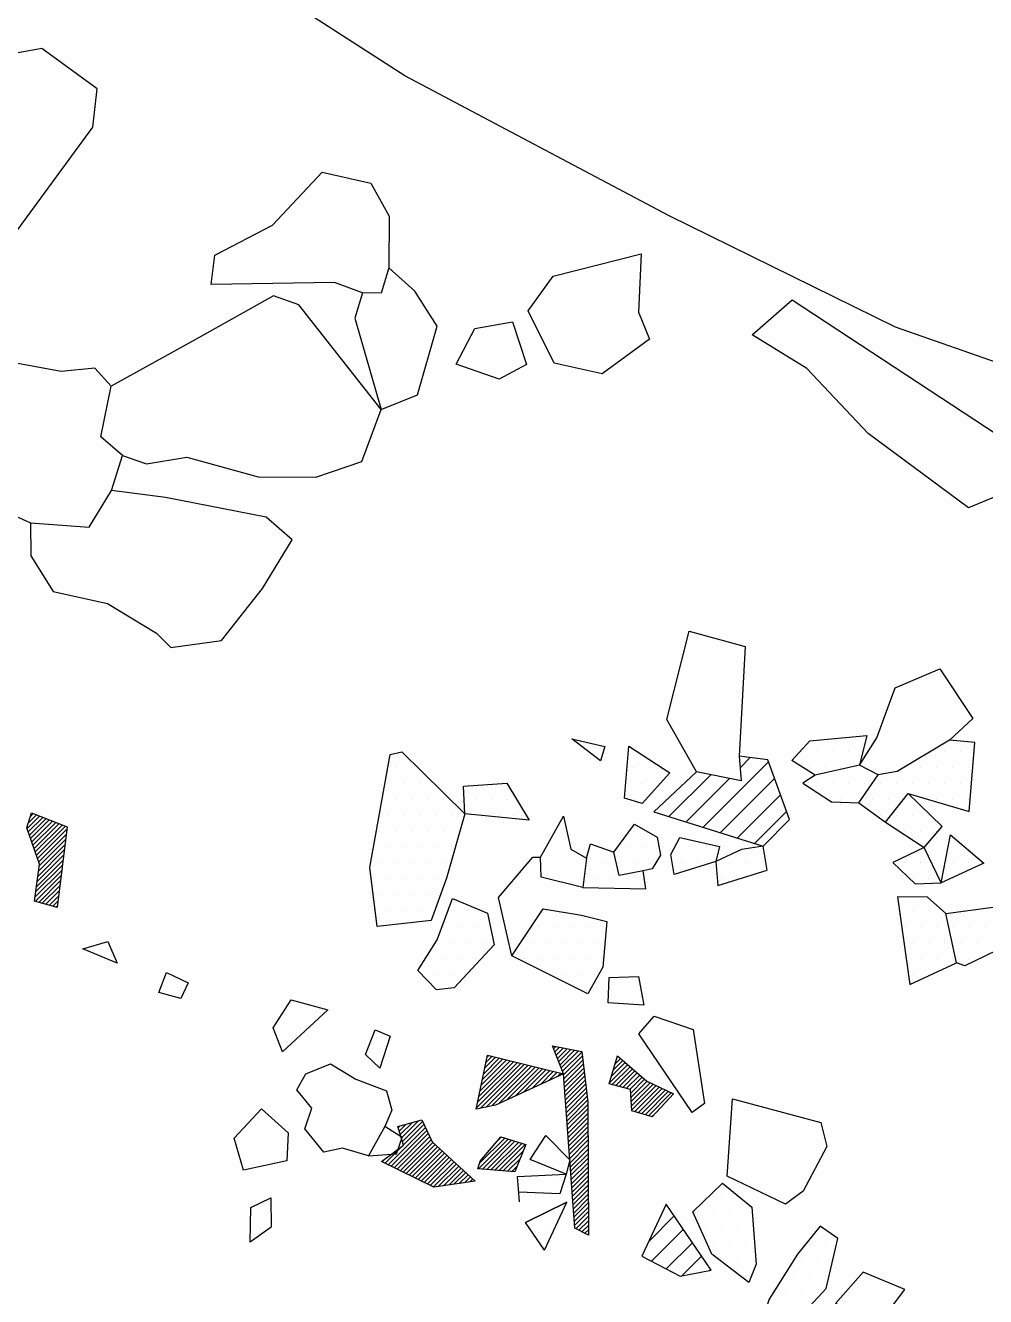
# Model space of a CAD drawing. Header units: metres. Extents: x -203 to 57, y -1987 to -1480.
# Drawn here: x -61 to 14.5, y -1660.3 to -1560.4 of the extents above; entities that cross this region are included whole.
import ezdxf

# ---------------------------------------------------------------- set-up
doc = ezdxf.new("R2010")
doc.units = ezdxf.units.M
doc.header["$LTSCALE"] = 25
doc.header["$MEASUREMENT"] = 0
doc.layers.get('0').update_dxf_attribs({"linetype": 'CONTINUOUS'})
for name, color, linetype in [('BEFUND', 1, 'CONTINUOUS'), ('FEUER', 1, 'CONTINUOUS'), ('KNOCHEN', 2, 'CONTINUOUS'), ('KNOCHENSCHRAFF', 2, 'CONTINUOUS'), ('STEINE', 4, 'CONTINUOUS'), ('STEINESCHRAFF', 4, 'CONTINUOUS')]:
    doc.layers.add(name, color=color, linetype=linetype)

# ---------------------------------------------------------------- blocks, each defined once
blk = doc.blocks.new('*X6')
at = {"color": 0}
for p, q in [((0, -1617.5), (0, -1617.5)), ((1.25, -1617.5), (1.25, -1617.5)), ((2.5, -1617.5), (2.5, -1617.5)), ((3.75, -1617.5), (3.75, -1617.5)), ((11.25, -1617.5), (11.25, -1617.5)), ((12.5, -1617.5), (12.5, -1617.5)), ((-31.875, -1618.75), (-31.875, -1618.75)), ((-30.625, -1618.75), (-30.625, -1618.75)), ((-13.125, -1618.75), (-13.125, -1618.75)), ((-11.875, -1618.75), (-11.875, -1618.75)), ((0.625, -1618.75), (0.625, -1618.75)), ((1.875, -1618.75), (1.875, -1618.75)), ((3.125, -1618.75), (3.125, -1618.75)), ((4.375, -1618.75), (4.375, -1618.75)), ((8.125, -1618.75), (8.125, -1618.75)), ((9.375, -1618.75), (9.375, -1618.75)), ((10.625, -1618.75), (10.625, -1618.75)), ((11.875, -1618.75), (11.875, -1618.75)), ((13.125, -1618.75), (13.125, -1618.75)), ((-32.5, -1620), (-32.5, -1620)), ((-31.25, -1620), (-31.25, -1620)), ((-30, -1620), (-30, -1620)), ((-13.75, -1620), (-13.75, -1620)), ((-12.5, -1620), (-12.5, -1620)), ((-11.25, -1620), (-11.25, -1620)), ((1.25, -1620), (1.25, -1620)), ((2.5, -1620), (2.5, -1620)), ((3.75, -1620), (3.75, -1620)), ((5, -1620), (5, -1620)), ((6.25, -1620), (6.25, -1620)), ((7.5, -1620), (7.5, -1620)), ((8.75, -1620), (8.75, -1620)), ((10, -1620), (10, -1620)), ((11.25, -1620), (11.25, -1620)), ((12.5, -1620), (12.5, -1620)), ((-31.875, -1621.25), (-31.875, -1621.25)), ((-30.625, -1621.25), (-30.625, -1621.25)), ((-29.375, -1621.25), (-29.375, -1621.25)), ((-28.125, -1621.25), (-28.125, -1621.25)), ((-25.625, -1621.25), (-25.625, -1621.25)), ((-24.375, -1621.25), (-24.375, -1621.25)), ((-23.125, -1621.25), (-23.125, -1621.25)), ((-13.125, -1621.25), (-13.125, -1621.25)), ((3.125, -1621.25), (3.125, -1621.25)), ((4.375, -1621.25), (4.375, -1621.25)), ((5.625, -1621.25), (5.625, -1621.25)), ((6.875, -1621.25), (6.875, -1621.25)), ((8.125, -1621.25), (8.125, -1621.25)), ((10.625, -1621.25), (10.625, -1621.25)), ((11.875, -1621.25), (11.875, -1621.25)), ((13.125, -1621.25), (13.125, -1621.25)), ((-32.5, -1622.5), (-32.5, -1622.5)), ((-31.25, -1622.5), (-31.25, -1622.5)), ((-30, -1622.5), (-30, -1622.5)), ((-28.75, -1622.5), (-28.75, -1622.5)), ((-27.5, -1622.5), (-27.5, -1622.5)), ((-25, -1622.5), (-25, -1622.5)), ((-23.75, -1622.5), (-23.75, -1622.5)), ((-22.5, -1622.5), (-22.5, -1622.5)), ((6.25, -1622.5), (6.25, -1622.5)), ((7.5, -1622.5), (7.5, -1622.5)), ((8.75, -1622.5), (8.75, -1622.5)), ((10, -1622.5), (10, -1622.5)), ((-33.125, -1623.75), (-33.125, -1623.75)), ((-31.875, -1623.75), (-31.875, -1623.75)), ((-30.625, -1623.75), (-30.625, -1623.75)), ((-29.375, -1623.75), (-29.375, -1623.75)), ((-28.125, -1623.75), (-28.125, -1623.75)), ((-26.875, -1623.75), (-26.875, -1623.75)), ((-13.125, -1623.75), (-13.125, -1623.75)), ((8.125, -1623.75), (8.125, -1623.75)), ((9.375, -1623.75), (9.375, -1623.75)), ((10.625, -1623.75), (10.625, -1623.75)), ((-32.5, -1625), (-32.5, -1625)), ((-31.25, -1625), (-31.25, -1625)), ((-30, -1625), (-30, -1625)), ((-28.75, -1625), (-28.75, -1625)), ((-27.5, -1625), (-27.5, -1625)), ((-16.25, -1625), (-16.25, -1625)), ((-13.75, -1625), (-13.75, -1625)), ((-12.5, -1625), (-12.5, -1625)), ((-11.25, -1625), (-11.25, -1625)), ((-8.75, -1625), (-8.75, -1625)), ((-7.5, -1625), (-7.5, -1625)), ((12.5, -1625), (12.5, -1625)), ((-33.125, -1626.25), (-33.125, -1626.25)), ((-31.875, -1626.25), (-31.875, -1626.25)), ((-30.625, -1626.25), (-30.625, -1626.25)), ((-29.375, -1626.25), (-29.375, -1626.25)), ((-28.125, -1626.25), (-28.125, -1626.25)), ((-16.875, -1626.25), (-16.875, -1626.25)), ((-15.625, -1626.25), (-15.625, -1626.25)), ((-14.375, -1626.25), (-14.375, -1626.25)), ((-13.125, -1626.25), (-13.125, -1626.25)), ((-11.875, -1626.25), (-11.875, -1626.25)), ((-9.375, -1626.25), (-9.375, -1626.25)), ((-8.125, -1626.25), (-8.125, -1626.25)), ((-5.625, -1626.25), (-5.625, -1626.25)), ((-4.375, -1626.25), (-4.375, -1626.25)), ((-3.125, -1626.25), (-3.125, -1626.25)), ((8.125, -1626.25), (8.125, -1626.25)), ((9.375, -1626.25), (9.375, -1626.25)), ((11.875, -1626.25), (11.875, -1626.25)), ((13.125, -1626.25), (13.125, -1626.25)), ((-33.75, -1627.5), (-33.75, -1627.5)), ((-32.5, -1627.5), (-32.5, -1627.5)), ((-31.25, -1627.5), (-31.25, -1627.5)), ((-30, -1627.5), (-30, -1627.5)), ((-28.75, -1627.5), (-28.75, -1627.5)), ((-16.25, -1627.5), (-16.25, -1627.5)), ((-15, -1627.5), (-15, -1627.5)), ((-13.75, -1627.5), (-13.75, -1627.5)), ((-12.5, -1627.5), (-12.5, -1627.5)), ((-6.25, -1627.5), (-6.25, -1627.5)), ((-5, -1627.5), (-5, -1627.5)), ((8.75, -1627.5), (8.75, -1627.5)), ((10, -1627.5), (10, -1627.5)), ((11.25, -1627.5), (11.25, -1627.5)), ((-33.125, -1628.75), (-33.125, -1628.75)), ((-31.875, -1628.75), (-31.875, -1628.75)), ((-30.625, -1628.75), (-30.625, -1628.75)), ((-29.375, -1628.75), (-29.375, -1628.75)), ((-32.5, -1630), (-32.5, -1630)), ((-31.25, -1630), (-31.25, -1630)), ((-30, -1630), (-30, -1630)), ((-27.5, -1630), (-27.5, -1630)), ((-26.25, -1630), (-26.25, -1630)), ((-20, -1630), (-20, -1630)), ((8.75, -1630), (8.75, -1630)), ((10, -1630), (10, -1630)), ((13.75, -1630), (13.75, -1630)), ((-28.125, -1631.25), (-28.125, -1631.25)), ((-26.875, -1631.25), (-26.875, -1631.25)), ((-25.625, -1631.25), (-25.625, -1631.25)), ((-20.625, -1631.25), (-20.625, -1631.25)), ((-19.375, -1631.25), (-19.375, -1631.25)), ((-18.125, -1631.25), (-18.125, -1631.25)), ((-16.875, -1631.25), (-16.875, -1631.25)), ((-15.625, -1631.25), (-15.625, -1631.25)), ((8.125, -1631.25), (8.125, -1631.25)), ((9.375, -1631.25), (9.375, -1631.25)), ((10.625, -1631.25), (10.625, -1631.25)), ((11.875, -1631.25), (11.875, -1631.25)), ((13.125, -1631.25), (13.125, -1631.25)), ((14.375, -1631.25), (14.375, -1631.25)), ((-27.5, -1632.5), (-27.5, -1632.5)), ((-26.25, -1632.5), (-26.25, -1632.5)), ((-25, -1632.5), (-25, -1632.5)), ((-21.25, -1632.5), (-21.25, -1632.5)), ((-20, -1632.5), (-20, -1632.5)), ((-18.75, -1632.5), (-18.75, -1632.5)), ((-17.5, -1632.5), (-17.5, -1632.5)), ((-16.25, -1632.5), (-16.25, -1632.5)), ((8.75, -1632.5), (8.75, -1632.5)), ((10, -1632.5), (10, -1632.5)), ((11.25, -1632.5), (11.25, -1632.5)), ((12.5, -1632.5), (12.5, -1632.5)), ((13.75, -1632.5), (13.75, -1632.5)), ((-29.375, -1633.75), (-29.375, -1633.75)), ((-28.125, -1633.75), (-28.125, -1633.75)), ((-26.875, -1633.75), (-26.875, -1633.75)), ((-25.625, -1633.75), (-25.625, -1633.75)), ((-21.875, -1633.75), (-21.875, -1633.75)), ((-20.625, -1633.75), (-20.625, -1633.75)), ((-19.375, -1633.75), (-19.375, -1633.75)), ((-18.125, -1633.75), (-18.125, -1633.75)), ((-16.875, -1633.75), (-16.875, -1633.75)), ((-15.625, -1633.75), (-15.625, -1633.75)), ((9.375, -1633.75), (9.375, -1633.75)), ((10.625, -1633.75), (10.625, -1633.75)), ((11.875, -1633.75), (11.875, -1633.75)), ((13.125, -1633.75), (13.125, -1633.75)), ((-28.75, -1635), (-28.75, -1635)), ((-27.5, -1635), (-27.5, -1635)), ((-18.75, -1635), (-18.75, -1635)), ((-17.5, -1635), (-17.5, -1635)), ((-16.25, -1635), (-16.25, -1635)), ((8.75, -1635), (8.75, -1635)), ((10, -1635), (10, -1635)), ((-16.875, -1636.25), (-16.875, -1636.25)), ((-20.625, -1648.75), (-20.625, -1648.75)), ((-19.375, -1648.75), (-19.375, -1648.75)), ((-20, -1650), (-20, -1650)), ((-18.75, -1650), (-18.75, -1650)), ((-21.875, -1651.25), (-21.875, -1651.25)), ((-20.625, -1651.25), (-20.625, -1651.25)), ((-19.375, -1651.25), (-19.375, -1651.25)), ((-6.25, -1652.5), (-6.25, -1652.5)), ((-5, -1652.5), (-5, -1652.5)), ((-19.375, -1653.75), (-19.375, -1653.75)), ((-8.125, -1653.75), (-8.125, -1653.75)), ((-6.875, -1653.75), (-6.875, -1653.75)), ((-5.625, -1653.75), (-5.625, -1653.75)), ((-4.375, -1653.75), (-4.375, -1653.75)), ((-21.25, -1655), (-21.25, -1655)), ((-20, -1655), (-20, -1655)), ((-7.5, -1655), (-7.5, -1655)), ((-6.25, -1655), (-6.25, -1655)), ((-5, -1655), (-5, -1655)), ((-6.875, -1656.25), (-6.875, -1656.25)), ((-5.625, -1656.25), (-5.625, -1656.25)), ((-4.375, -1656.25), (-4.375, -1656.25)), ((0.625, -1656.25), (0.625, -1656.25)), ((1.875, -1656.25), (1.875, -1656.25)), ((-6.25, -1657.5), (-6.25, -1657.5)), ((-5, -1657.5), (-5, -1657.5)), ((-3.75, -1657.5), (-3.75, -1657.5)), ((0, -1657.5), (0, -1657.5)), ((1.25, -1657.5), (1.25, -1657.5)), ((-4.375, -1658.75), (-4.375, -1658.75)), ((-0.625, -1658.75), (-0.625, -1658.75)), ((0.625, -1658.75), (0.625, -1658.75)), ((1.875, -1658.75), (1.875, -1658.75)), ((-1.25, -1660), (-1.25, -1660)), ((0, -1660), (0, -1660)), ((1.25, -1660), (1.25, -1660))]:
    blk.add_line(p, q, dxfattribs=at)
blk = doc.blocks.new('*X30')
at = {"color": 0}
for p, q in [((-19.466, -1640.862), (-19.291, -1640.687)), ((-19.365, -1641.114), (-18.995, -1640.744)), ((-19.264, -1641.367), (-18.699, -1640.802)), ((-19.162, -1641.619), (-18.403, -1640.86)), ((-25.341, -1644.616), (-22.599, -1641.873)), ((-25.246, -1644.167), (-22.883, -1641.804)), ((-25.151, -1643.719), (-23.168, -1641.735)), ((-25.056, -1643.27), (-23.452, -1641.666)), ((-24.961, -1642.822), (-23.737, -1641.597)), ((-24.867, -1642.373), (-24.021, -1641.528)), ((-24.772, -1641.925), (-24.306, -1641.459)), ((-24.677, -1641.476), (-24.59, -1641.39)), ((-19.061, -1641.871), (-18.107, -1640.917)), ((-18.96, -1642.124), (-17.811, -1640.975)), ((-18.859, -1642.376), (-17.515, -1641.033)), ((-18.758, -1642.628), (-17.254, -1641.125)), ((-18.674, -1642.898), (-17.216, -1641.44)), ((-18.65, -1643.228), (-17.178, -1641.756)), ((-14.784, -1642.543), (-14.029, -1641.789)), ((-14.634, -1642.041), (-14.219, -1641.625)), ((-14.485, -1641.538), (-14.409, -1641.462)), ((-25.531, -1645.513), (-22.03, -1642.011)), ((-25.436, -1645.064), (-22.314, -1641.942)), ((-25.207, -1645.542), (-21.745, -1642.08)), ((-24.762, -1645.451), (-21.461, -1642.149)), ((-24.317, -1645.36), (-21.176, -1642.218)), ((-23.8, -1645.196), (-20.891, -1642.287)), ((-23.141, -1644.891), (-20.607, -1642.356)), ((-22.483, -1644.586), (-20.322, -1642.425)), ((-21.824, -1644.281), (-20.038, -1642.494)), ((-21.166, -1643.976), (-19.753, -1642.563)), ((-20.507, -1643.671), (-19.469, -1642.632)), ((-19.848, -1643.366), (-19.184, -1642.701)), ((-19.19, -1643.061), (-18.9, -1642.77)), ((-18.626, -1643.557), (-17.14, -1642.072)), ((-18.602, -1643.887), (-17.102, -1642.387)), ((-18.578, -1644.217), (-17.064, -1642.703)), ((-15.082, -1643.549), (-13.648, -1642.115)), ((-14.933, -1643.046), (-13.838, -1641.952)), ((-14.866, -1643.686), (-13.458, -1642.278)), ((-14.587, -1643.761), (-13.268, -1642.442)), ((-14.308, -1643.835), (-13.077, -1642.605)), ((-14.029, -1643.91), (-12.887, -1642.768)), ((-18.555, -1644.547), (-17.026, -1643.018)), ((-18.531, -1644.876), (-16.988, -1643.334)), ((-18.507, -1645.206), (-16.95, -1643.649)), ((-13.75, -1643.985), (-12.697, -1642.931)), ((-13.471, -1644.059), (-12.506, -1643.095)), ((-13.401, -1644.342), (-12.316, -1643.258)), ((-13.379, -1644.674), (-12.121, -1643.416)), ((-13.357, -1645.006), (-11.882, -1643.531)), ((-13.335, -1645.338), (-11.643, -1643.646)), ((-13.314, -1645.67), (-11.405, -1643.761)), ((-18.483, -1645.536), (-16.912, -1643.965)), ((-18.459, -1645.866), (-16.874, -1644.28)), ((-18.436, -1646.195), (-16.836, -1644.596)), ((-13.105, -1645.814), (-11.166, -1643.876)), ((-12.829, -1645.893), (-10.928, -1643.991)), ((-12.554, -1645.971), (-10.689, -1644.106)), ((-12.279, -1646.049), (-10.45, -1644.221)), ((-12.004, -1646.128), (-10.212, -1644.336)), ((-18.412, -1646.525), (-16.798, -1644.912)), ((-18.388, -1646.855), (-16.779, -1645.246)), ((-18.364, -1647.185), (-16.778, -1645.598)), ((-31.601, -1647.34), (-31.046, -1646.785)), ((-31.517, -1647.609), (-30.557, -1646.65)), ((-31.432, -1647.878), (-30.069, -1646.516)), ((-31.347, -1648.147), (-29.774, -1646.574)), ((-31.262, -1648.415), (-29.66, -1646.814)), ((-18.34, -1647.514), (-16.776, -1645.95)), ((-18.317, -1647.844), (-16.774, -1646.302)), ((-18.293, -1648.174), (-16.772, -1646.654)), ((-11.729, -1646.206), (-11.64, -1646.117)), ((-32.474, -1649.981), (-29.546, -1647.053)), ((-32.237, -1650.098), (-29.432, -1647.292)), ((-32.001, -1650.215), (-29.318, -1647.532)), ((-31.764, -1650.332), (-29.204, -1647.771)), ((-31.686, -1647.072), (-31.534, -1646.919)), ((-23.783, -1648.007), (-23.58, -1647.804)), ((-18.269, -1648.504), (-16.771, -1647.005)), ((-18.245, -1648.833), (-16.769, -1647.357)), ((-18.221, -1649.163), (-16.767, -1647.709)), ((-32.711, -1649.864), (-31.415, -1648.568)), ((-31.527, -1650.448), (-29.09, -1648.011)), ((-31.291, -1650.565), (-28.955, -1648.23)), ((-31.054, -1650.682), (-28.771, -1648.399)), ((-30.817, -1650.799), (-28.586, -1648.568)), ((-30.581, -1650.916), (-28.401, -1648.737)), ((-25.378, -1650.31), (-23.04, -1647.972)), ((-25.28, -1649.858), (-23.31, -1647.888)), ((-25.052, -1650.337), (-22.77, -1648.055)), ((-24.725, -1650.364), (-22.501, -1648.139)), ((-24.399, -1650.391), (-22.231, -1648.223)), ((-24.072, -1650.418), (-21.961, -1648.307)), ((-23.746, -1650.445), (-21.691, -1648.39)), ((-18.197, -1649.493), (-16.766, -1648.061)), ((-18.174, -1649.823), (-16.764, -1648.413)), ((-18.15, -1650.152), (-16.762, -1648.764)), ((-32.947, -1649.747), (-32.791, -1649.59)), ((-30.344, -1651.033), (-28.217, -1648.905)), ((-30.107, -1651.15), (-28.032, -1649.074)), ((-29.871, -1651.267), (-27.848, -1649.243)), ((-29.634, -1651.383), (-27.663, -1649.412)), ((-29.397, -1651.5), (-27.478, -1649.581)), ((-29.161, -1651.617), (-27.294, -1649.75)), ((-23.419, -1650.472), (-21.87, -1648.923)), ((-23.093, -1650.499), (-22.105, -1649.511)), ((-18.126, -1650.482), (-16.76, -1649.116)), ((-18.102, -1650.812), (-16.759, -1649.468)), ((-18.078, -1651.142), (-16.757, -1649.82)), ((-28.924, -1651.734), (-27.109, -1649.919)), ((-28.536, -1651.7), (-26.924, -1650.088)), ((-28.123, -1651.64), (-26.74, -1650.257)), ((-27.709, -1651.579), (-26.555, -1650.426)), ((-27.295, -1651.519), (-26.371, -1650.595)), ((-26.881, -1651.459), (-26.186, -1650.764)), ((-22.766, -1650.526), (-22.34, -1650.099)), ((-18.055, -1651.471), (-16.755, -1650.172)), ((-18.031, -1651.801), (-16.753, -1650.523)), ((-26.467, -1651.399), (-26.001, -1650.933)), ((-26.053, -1651.338), (-25.817, -1651.102)), ((-25.639, -1651.278), (-25.632, -1651.271)), ((-18.007, -1652.131), (-16.752, -1650.875)), ((-17.983, -1652.46), (-16.75, -1651.227)), ((-17.959, -1652.79), (-16.748, -1651.579)), ((-17.936, -1653.12), (-16.746, -1651.931)), ((-17.912, -1653.45), (-16.745, -1652.283)), ((-17.888, -1653.779), (-16.743, -1652.634)), ((-17.864, -1654.109), (-16.741, -1652.986)), ((-17.84, -1654.439), (-16.739, -1653.338)), ((-17.816, -1654.769), (-16.738, -1653.69)), ((-17.706, -1655.011), (-16.736, -1654.042)), ((-17.473, -1655.132), (-16.734, -1654.393)), ((-17.24, -1655.253), (-16.732, -1654.745)), ((-17.007, -1655.373), (-16.731, -1655.097)), ((-16.774, -1655.494), (-16.729, -1655.449))]:
    blk.add_line(p, q, dxfattribs=at)
blk = doc.blocks.new('*X48')
at = {"color": 0}
for p, q in [((-60.844, -1623.55), (-59.867, -1622.573)), ((-60.753, -1623.813), (-59.614, -1622.673)), ((-60.743, -1623.096), (-60.121, -1622.473)), ((-60.662, -1624.075), (-59.36, -1622.773)), ((-60.593, -1622.592), (-60.375, -1622.373)), ((-60.572, -1624.338), (-59.107, -1622.873)), ((-60.481, -1624.601), (-58.853, -1622.973)), ((-60.39, -1624.864), (-58.599, -1623.073)), ((-60.3, -1625.127), (-58.346, -1623.173)), ((-60.209, -1625.39), (-58.092, -1623.273)), ((-60.118, -1625.653), (-57.839, -1623.373)), ((-60.028, -1625.916), (-57.723, -1623.611)), ((-59.954, -1626.903), (-57.873, -1624.821)), ((-59.937, -1626.179), (-57.773, -1624.014)), ((-59.899, -1626.494), (-57.823, -1624.418)), ((-60.065, -1627.721), (-57.973, -1625.629)), ((-60.01, -1627.312), (-57.923, -1625.225)), ((-60.231, -1628.947), (-58.123, -1626.839)), ((-60.176, -1628.539), (-58.073, -1626.436)), ((-60.12, -1628.13), (-58.023, -1626.032)), ((-60.205, -1629.275), (-58.173, -1627.243)), ((-59.929, -1629.353), (-58.223, -1627.647)), ((-59.653, -1629.43), (-58.273, -1628.05)), ((-59.377, -1629.508), (-58.323, -1628.454)), ((-59.101, -1629.585), (-58.373, -1628.857)), ((-58.825, -1629.662), (-58.423, -1629.261)), ((-58.549, -1629.74), (-58.473, -1629.665))]:
    blk.add_line(p, q, dxfattribs=at)
blk = doc.blocks.new('*X51')
at = {"color": 0}
for p, q in [((-7.715, -1623.454), (-2.573, -1618.312)), ((-4.799, -1618.771), (-4.003, -1617.975)), ((-10.401, -1622.605), (-7.119, -1619.322)), ((-9.058, -1623.029), (-5.643, -1619.614)), ((-6.371, -1623.878), (-2.101, -1619.607)), ((-5.028, -1624.302), (-1.629, -1620.903)), ((-3.685, -1624.727), (-1.157, -1622.199)), ((-11.99, -1656.013), (-9.988, -1654.011)), ((-11.781, -1657.572), (-9.27, -1655.061)), ((-10.617, -1658.176), (-8.552, -1656.111)), ((-9.396, -1658.723), (-7.835, -1657.161)), ((-7.206, -1658.301), (-7.117, -1658.211))]:
    blk.add_line(p, q, dxfattribs=at)

msp = doc.modelspace()

# ---------------------------------------------------------------- linework, layer by layer
at = {"layer": 'BEFUND'}
msp.add_lwpolyline([(47.013, -1598.625), (25.393, -1590.417), (7.404, -1584.129), (-10.392, -1575.392), (-31.159, -1564.374), (-52.91, -1550.35), (-78.461, -1541.702), (-99.851, -1528.341), (-136.324, -1508.524), (-155.599, -1499.998), (-161.412, -1500.486), (-163.273, -1505.801), (-167.307, -1505.004), (-169.173, -1499.096), (-189.371, -1489.605), (-201.817, -1479.821)], dxfattribs=at)
at = {"layer": 'KNOCHEN'}
for points in [[(-60.273, -1629.256), (-59.879, -1626.347), (-60.863, -1623.495), (-60.511, -1622.32), (-57.7, -1623.428), (-58.485, -1629.758), (-60.273, -1629.256)], [(-17.803, -1654.961), (-18.679, -1642.824), (-19.557, -1640.635), (-17.259, -1641.082), (-16.78, -1645.059), (-16.728, -1655.517), (-17.803, -1654.961)], [(-25.552, -1645.613), (-24.655, -1641.374), (-18.679, -1642.824), (-24.023, -1645.299), (-25.552, -1645.613)], [(-15.104, -1643.623), (-14.452, -1641.426), (-12.146, -1643.404), (-10.05, -1644.414), (-11.724, -1646.208), (-13.308, -1645.756), (-13.418, -1644.073), (-15.104, -1643.623)], [(-32.98, -1649.731), (-31.252, -1648.447), (-31.718, -1646.97), (-29.833, -1646.45), (-29.009, -1648.181), (-25.626, -1651.276), (-28.889, -1651.751), (-32.98, -1649.731)], [(-25.226, -1649.693), (-23.603, -1647.797), (-21.661, -1648.399), (-22.518, -1650.546), (-25.427, -1650.306), (-25.226, -1649.693)]]:
    msp.add_lwpolyline(points, dxfattribs=at)
at = {"layer": 'STEINE'}
for points in [[(-80.711, -1571.456), (-75.903, -1573.931), (-66.758, -1576.641), (-61.91, -1576.923), (-55.677, -1568.423), (-55.335, -1565.412), (-59.687, -1562.219), (-70.034, -1564.107), (-77.99, -1564.504), (-79.656, -1568.032)], [(-46.382, -1580.774), (-46.088, -1578.477), (-41.559, -1576.108), (-37.651, -1571.956), (-33.821, -1572.804), (-32.38, -1575.399), (-32.411, -1579.48), (-33.013, -1581.473), (-34.492, -1581.429), (-36.69, -1580.624), (-46.382, -1580.774)], [(-19.415, -1586.966), (-21.477, -1582.844), (-19.5, -1580.13), (-12.571, -1578.361), (-12.803, -1582.954), (-11.926, -1585.092), (-15.636, -1587.814), (-19.415, -1586.966)], [(-34.492, -1581.429), (-35.095, -1583.422), (-33.018, -1590.605), (-33.018, -1590.605), (-30.167, -1589.468), (-28.613, -1584.053), (-30.361, -1581.307), (-32.411, -1579.48)], [(-53.356, -1594.226), (-51.465, -1594.879), (-48.304, -1594.354), (-42.685, -1595.907), (-38.145, -1595.936), (-34.529, -1594.693), (-33.018, -1590.605), (-39.487, -1582.372), (-41.48, -1581.668), (-47.789, -1585.219), (-54.25, -1588.771)], [(-3.867, -1584.746), (-0.718, -1581.976), (19.909, -1595.545), (13.138, -1598.334), (5.252, -1592.506), (0.431, -1587.378), (-3.867, -1584.746)], [(-27.118, -1587.055), (-25.653, -1584.242), (-22.697, -1583.717), (-21.609, -1587.079), (-23.746, -1588.212), (-27.118, -1587.055)], [(-78.61, -1593.892), (-66.505, -1596.842), (-60.574, -1599.516), (-55.98, -1599.85), (-54.209, -1596.985), (-53.356, -1594.226), (-53.356, -1594.226), (-55.046, -1592.755), (-54.25, -1588.771), (-55.532, -1587.349), (-58.184, -1587.618), (-68.141, -1585.779)], [(-60.574, -1599.516), (-60.561, -1602.118), (-58.812, -1604.915), (-54.522, -1605.863), (-50.685, -1608.191), (-49.557, -1609.307), (-45.58, -1608.777), (-42.335, -1604.68), (-40.008, -1600.842), (-42.057, -1599.067), (-49.972, -1597.525), (-54.209, -1596.985)], [(-4.83, -1616.891), (-4.876, -1617.86), (-4.713, -1619.798), (-8.237, -1619.101), (-10.553, -1614.98), (-8.802, -1608.034), (-4.408, -1609.236), (-4.83, -1616.891)], [(4.566, -1618.578), (5.932, -1616.429), (7.392, -1612.494), (10.905, -1610.997), (13.475, -1614.912), (11.647, -1616.605), (7.527, -1619.074), (6.049, -1619.336)], [(-15.791, -1618.22), (-18.045, -1616.497), (-18.045, -1616.497), (-15.44, -1617.096), (-15.791, -1618.22)], [(1.1, -1619.361), (-0.742, -1618.197), (0.679, -1616.659), (5.166, -1616.229), (4.566, -1618.578)], [(4.529, -1621.537), (6.628, -1623.058), (8.403, -1620.804), (13.205, -1622.209), (13.637, -1616.799), (11.647, -1616.605)], [(-33.327, -1631.265), (-33.911, -1626.626), (-32.323, -1617.741), (-31.405, -1617.533), (-26.433, -1622.405), (-27.887, -1627.463), (-29.095, -1630.785), (-33.327, -1631.265)], [(-13.552, -1617.087), (-10.328, -1619.163), (-12.51, -1621.571), (-13.889, -1621.17), (-13.552, -1617.087)], [(-8.237, -1619.101), (-11.588, -1622.23), (-3.004, -1624.942), (-0.923, -1622.84), (-2.63, -1618.155), (-4.876, -1617.86)], [(4.566, -1618.578), (1.1, -1619.361), (0.134, -1619.978), (2.386, -1621.446), (4.529, -1621.537), (6.049, -1619.336), (4.566, -1618.578)], [(-26.433, -1622.405), (-26.546, -1620.212), (-23.129, -1619.991), (-21.38, -1622.89), (-26.433, -1622.405)], [(6.628, -1623.058), (9.648, -1625.032), (11.068, -1623.393), (8.403, -1620.804)], [(-17.17, -1628.175), (-20.439, -1627.375), (-20.498, -1625.794), (-18.678, -1622.571), (-18.104, -1625.17), (-16.876, -1625.878), (-17.17, -1628.175)], [(-14.318, -1627.243), (-14.735, -1625.408), (-13.114, -1623.207), (-11.323, -1624.218), (-11.061, -1625.645), (-11.719, -1626.72), (-12.432, -1626.876), (-14.318, -1627.243)], [(-16.876, -1625.878), (-16.575, -1624.754), (-14.735, -1625.408)], [(-10.245, -1625.59), (-9.537, -1624.26), (-6.422, -1624.959), (-6.722, -1626.134), (-9.982, -1627.17), (-10.245, -1625.59)], [(10.988, -1627.831), (11.735, -1624.052), (14.348, -1626.284), (10.988, -1627.831)], [(-22.755, -1633.559), (-23.798, -1628.973), (-21.11, -1625.797), (-20.498, -1625.794)], [(-4.686, -1625.205), (-6.722, -1626.134), (-6.56, -1628.02), (-2.689, -1626.828), (-3.004, -1624.942), (-4.686, -1625.205)], [(9.648, -1625.032), (7.205, -1626.218), (8.948, -1627.892), (10.988, -1627.831), (9.648, -1625.032)], [(-17.17, -1628.175), (-12.221, -1628.304), (-12.432, -1626.876)], [(-30.147, -1634.719), (-28.628, -1632.313), (-27.42, -1629.042), (-24.659, -1630.202), (-24.137, -1632.699), (-27.283, -1636.082), (-28.66, -1636.242), (-30.147, -1634.719)], [(-22.755, -1633.559), (-20.274, -1629.874), (-17.261, -1630.369), (-15.269, -1630.87), (-15.609, -1634.442), (-16.772, -1636.54), (-22.755, -1633.559)], [(9.923, -1628.959), (7.576, -1628.92), (8.528, -1635.802), (12.193, -1634.1), (11.357, -1630.227), (9.923, -1628.959)], [(11.357, -1630.227), (18.597, -1629.273), (16.165, -1632.754), (12.857, -1634.352), (12.193, -1634.1)], [(-56.479, -1633.013), (-54.492, -1632.442), (-53.77, -1634.122), (-56.479, -1633.013)], [(-50.493, -1636.452), (-49.889, -1634.868), (-48.201, -1635.675), (-48.756, -1636.903), (-50.493, -1636.452)], [(-15.187, -1637.246), (-15.095, -1635.256), (-12.799, -1635.194), (-12.38, -1637.436), (-15.187, -1637.246)], [(-40.777, -1641.097), (-41.501, -1639.213), (-40.083, -1637.013), (-37.222, -1637.815), (-40.777, -1641.097)], [(-8.563, -1645.886), (-12.777, -1639.683), (-11.559, -1638.299), (-8.493, -1639.355), (-7.597, -1645.167), (-8.563, -1645.886)], [(-34.246, -1641.32), (-33.491, -1639.378), (-32.315, -1639.882), (-33.119, -1642.386), (-34.246, -1641.32)], [(-39.013, -1647.159), (-38.46, -1645.524), (-39.64, -1644.101), (-38.932, -1642.823), (-36.997, -1642.048), (-35.002, -1643.262), (-32.6, -1644.169), (-32.184, -1645.697), (-32.739, -1646.975), (-34.003, -1649.277), (-36.046, -1648.675), (-37.524, -1648.988), (-39.013, -1647.159)], [(-5.834, -1650.872), (-5.405, -1644.799), (1.542, -1646.652), (2.01, -1648.537), (0.14, -1652.066), (-1.232, -1653.094), (-5.834, -1650.872)], [(-43.843, -1650.397), (-44.57, -1647.901), (-42.438, -1645.595), (-40.337, -1647.472), (-40.429, -1649.666), (-43.843, -1650.397)], [(-34.003, -1649.277), (-31.81, -1649.113), (-31.357, -1647.835), (-32.739, -1646.975)], [(-21.298, -1649.571), (-20.083, -1647.677), (-18.186, -1649.607), (-18.487, -1650.73), (-21.298, -1649.571)], [(-22.149, -1652.891), (-22.312, -1650.902), (-18.487, -1650.73), (-18.989, -1652.263), (-22.204, -1652.126)], [(-7.028, -1656.999), (-8.524, -1653.691), (-6.189, -1651.435), (-3.884, -1653.311), (-3.555, -1657.798), (-4.109, -1659.23), (-7.028, -1656.999)], [(-43.305, -1656.057), (-43.267, -1653.353), (-41.69, -1652.58), (-41.678, -1654.876), (-43.305, -1656.057)], [(-20.192, -1656.708), (-21.682, -1654.521), (-18.425, -1652.924), (-21.682, -1654.521)], [(-20.192, -1656.708), (-18.425, -1652.924)], [(-7.073, -1658.275), (-10.619, -1653.089), (-12.537, -1657.18), (-9.519, -1658.746), (-7.073, -1658.275)], [(-2.552, -1664.579), (1.964, -1659.71), (2.863, -1655.777), (1.48, -1654.815), (-0.294, -1657.017), (-2.521, -1660.548), (-3.577, -1663.614), (-2.552, -1664.579)], [(2.684, -1660.879), (6.363, -1662.137), (6.363, -1662.137), (8.137, -1659.781), (4.865, -1658.42), (2.684, -1660.879)]]:
    msp.add_lwpolyline(points, dxfattribs=at)

# ---------------------------------------------------------------- block references
at = {"layer": 'FEUER'}
msp.add_blockref('*X51', (0, 0), dxfattribs=at)
at = {"layer": 'KNOCHENSCHRAFF'}
for name in ['*X48', '*X30']:
    msp.add_blockref(name, (0, 0), dxfattribs=at)
at = {"layer": 'STEINESCHRAFF'}
msp.add_blockref('*X6', (0, 0), dxfattribs=at)

doc.saveas('drawing.dxf')
